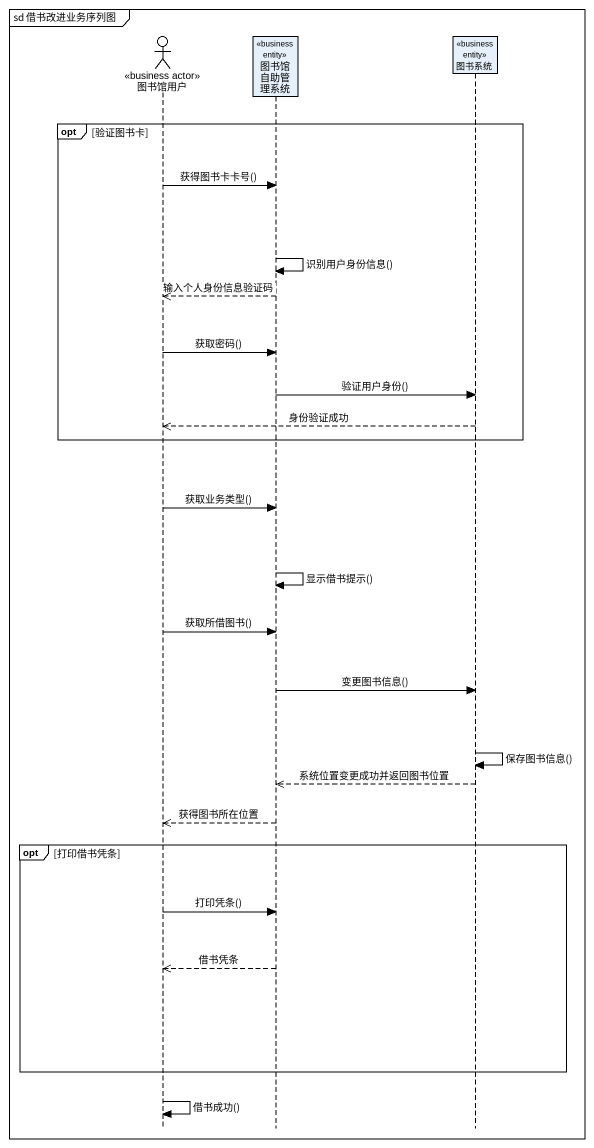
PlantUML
@startuml
mainframe sd 借书改进业务序列图
hide footbox
actor 图书馆用户 <<business actor>>
participant 图书馆自助管理系统 <<business entity>>
participant 图书系统 <<business entity>>

opt 验证图书卡
  图书馆用户 -> 图书馆自助管理系统 : 获得图书卡卡号()
  图书馆自助管理系统 -> 图书馆自助管理系统 : 识别用户身份信息()
  图书馆自助管理系统 -->> 图书馆用户 : 输入个人身份信息验证码
  图书馆用户 -> 图书馆自助管理系统 : 获取密码()
  图书馆自助管理系统 -> 图书系统 : 验证用户身份()
  图书系统 -->> 图书馆用户 : 身份验证成功
end
图书馆用户 -> 图书馆自助管理系统 : 获取业务类型()
图书馆自助管理系统 -> 图书馆自助管理系统 : 显示借书提示()
图书馆用户 -> 图书馆自助管理系统 : 获取所借图书()
图书馆自助管理系统 -> 图书系统 : 变更图书信息()
图书系统 -> 图书系统 : 保存图书信息()
图书系统 -->> 图书馆自助管理系统 : 系统位置变更成功并返回图书位置
图书馆自助管理系统 -->> 图书馆用户 : 获得图书所在位置
opt 打印借书凭条
  图书馆用户 -> 图书馆自助管理系统 : 打印凭条()
  图书馆自助管理系统 -->> 图书馆用户 : 借书凭条
end
图书馆用户 -> 图书馆用户 : 借书成功()
@enduml
